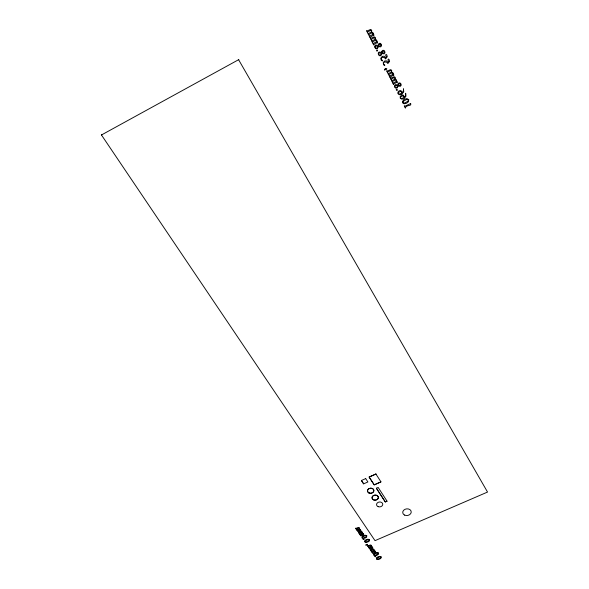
<?xml version="1.0" encoding="UTF-8"?>
<svg xmlns="http://www.w3.org/2000/svg" width="589" height="589" viewBox="0 0 589 589"><rect width="100%" height="100%" fill="white"/><g stroke="black" fill="none" stroke-linecap="round" stroke-linejoin="round"><path stroke-width="0.88" d="M238.722 59.923L487.537 492.058L375.016 540.65L101.463 134.977L238.825 59.577M101.463 134.977L101.757 134.535M375.892 474.049L369.156 477.046L374.221 484.843L380.921 481.868M376.371 488.222L378.145 487.434L387.061 501.195L385.294 501.968L376.371 488.222L385.316 501.924L387.01 501.18M361.469 480.514L363.634 483.819M381.26 58.259L381.26 59.408L382.497 60.417L382.357 60.991L381.193 60.137L380.95 57.987L382.254 56.397L384.138 56.227L385.95 57.832L386.546 57.037C384.396 54.725 386.796 52.679 387.297 56.713L385.552 58.929L384.477 57.634L382.18 57.273L381.26 58.259M383.564 62.868L383.564 64.017L384.794 65.018L384.661 65.593L383.498 64.738L383.262 62.603L384.565 61.02L386.443 60.851L388.247 62.449L388.843 61.654C386.708 59.349 389.093 57.317 389.594 61.33L387.849 63.538L386.782 62.25L384.492 61.889L383.564 62.868M410.673 103.539C411.748 106.476 407.853 104.297 405.328 107.367C406.196 110.202 403.112 103.936 404.739 106.307L410.673 103.539M402.103 92.201L402.088 92.79C404.518 91.803 402.766 84.897 403.767 91.722L401.691 94.343L399.438 94.726L398.017 93.71L397.995 92.039L399.202 90.765L400.829 90.515L402.103 92.201M404.319 96.648L404.304 97.237C406.727 96.257 404.996 89.381 405.983 96.176L403.914 98.783L401.661 99.158L400.24 98.157L400.226 96.493L401.426 95.219L403.053 94.969L404.319 96.648M398.326 92.525L398.252 93.511L399.423 94.107L401.713 93.128L401.676 92.017L400.395 91.383L398.326 92.525M400.557 96.971L400.483 97.958L401.646 98.547L403.929 97.575L403.892 96.471L402.618 95.83L400.557 96.971M378.425 44.322L378.285 45.449L375.576 45.051L374.737 46.133L374.957 47.694L376.003 48.754L377.343 48.718L378.433 46.605L380.73 46.848L381.488 45.809L381.252 44.285L380.28 43.321L379.154 43.372L378.425 44.322M381.915 51.331L381.782 52.45L379.08 52.06L378.241 53.135L378.462 54.689L379.5 55.734L380.833 55.697L381.922 53.599L384.205 53.842L384.97 52.804L384.742 51.295L383.77 50.337L382.644 50.389L381.915 51.331M398.142 83.888L397.995 84.963L395.352 84.595L394.52 85.633L394.718 87.135L395.734 88.151L397.045 88.107L398.127 86.075L400.373 86.303L401.124 85.302L400.918 83.844L399.968 82.916L398.863 82.975L398.142 83.888M408.722 99.585L408.413 101.794L406.653 103.2L404.083 103.804L402.596 102.817L403.178 100.314L404.695 99.18L406.889 98.591L408.722 99.585M366.77 535.791L366.572 537.146L365.209 538.037L363.207 538.449L362.021 537.882L362.441 536.343L363.612 535.629L365.32 535.224L366.77 535.791M369.458 539.752L369.251 541.1L367.897 541.983L365.894 542.403L364.724 541.836L365.136 540.304L366.306 539.59L368.007 539.193L369.458 539.752M373.109 33.404L372.94 34.501C374.103 32.91 374.133 37.041 373.374 35.325L370.12 37.195C370.724 39.382 368.132 34.199 369.59 36.098L372.609 34.633L372.638 33.301L371.873 32.888L368.898 34.523C369.465 37.011 366.756 31.622 368.39 33.521L371.335 32.1L371.379 30.783L370.672 30.311L367.588 32.005C368.191 34.368 365.555 29.126 367.05 30.981L370.577 29.45L371.674 30.127L371.637 32.049L372.918 32.638L373.109 33.404M376.769 40.759L376.599 41.848C377.763 40.258 377.792 44.366 377.034 42.666L373.787 44.521C374.383 46.693 371.814 41.547 373.264 43.431L376.268 41.974L376.305 40.656L375.539 40.251L372.572 41.871C373.131 44.337 370.444 38.984 372.071 40.869L375.009 39.463L375.053 38.152L374.354 37.681L371.276 39.375C371.873 41.716 369.259 36.511 370.746 38.351L374.258 36.835L375.348 37.505L375.311 39.419L376.585 39.993L376.769 40.759M378.499 553.093L378.285 554.411L376.945 555.287L374.957 555.692L373.794 555.14L374.221 553.638L375.377 552.938L377.07 552.541L378.499 553.093M381.12 556.958L380.906 558.276L379.566 559.145L377.586 559.55L376.43 558.998L376.85 557.503L378.013 556.804L379.699 556.414L381.12 556.958M393.047 73.419L392.87 74.472C394.012 72.926 394.026 76.909 393.29 75.259L390.087 77.056C390.654 79.162 388.173 74.185 389.579 76.003L392.546 74.597L392.591 73.316L391.84 72.926L388.917 74.501C389.447 76.887 386.848 71.711 388.431 73.537L391.324 72.167L391.383 70.901L390.691 70.444L387.658 72.086C388.225 74.354 385.699 69.318 387.142 71.1L390.61 69.627L391.678 70.275L391.619 72.123L392.87 72.675L393.047 73.419M396.559 80.472L396.382 81.51C397.523 79.979 397.531 83.932 396.802 82.298L393.607 84.087C394.166 86.171 391.7 81.23 393.106 83.042L396.058 81.635L396.102 80.369L395.359 79.979L392.443 81.547C392.966 83.91 390.389 78.779 391.957 80.59L394.844 79.228L394.91 77.969L394.225 77.52L391.199 79.147C391.759 81.4 389.255 76.401 390.684 78.175L394.144 76.703L395.197 77.35L395.138 79.184L396.39 79.736L396.559 80.472M360.49 529.644L360.372 530.277C362.478 530.49 359.231 531.514 358.245 531.874L357.442 531.042L360.122 530.358L360.137 529.592L357.302 530.372C357.707 531.786 355.69 528.716 356.912 529.805L359.143 528.929L359.172 528.171L358.635 527.913L356.301 528.951C356.743 530.299 354.762 527.317 355.889 528.377L358.561 527.427L359.393 527.796L359.371 528.893L360.49 529.644M363.31 533.789L363.185 534.414C365.283 534.628 362.044 535.651 361.064 536.012L360.262 535.18L362.934 534.495L362.957 533.737L360.129 534.51C360.527 535.924 358.524 532.868 359.739 533.951L361.963 533.082L361.992 532.323L361.455 532.073L359.128 533.104C359.57 534.444 357.604 531.477 358.723 532.53L361.381 531.587L362.213 531.948L362.191 533.045L363.31 533.789M372.351 547.093L372.219 547.711C374.295 547.954 371.07 548.919 370.113 549.279L369.325 548.462L371.976 547.792L371.998 547.041L369.193 547.807C369.583 549.191 367.617 546.194 368.817 547.255L371.018 546.401L371.055 545.657L370.525 545.407L368.213 546.43C368.64 547.741 366.711 544.832 367.816 545.863L370.459 544.935L371.276 545.289L371.247 546.364L372.351 547.093M384.911 69.193L384.705 70.187L385.537 68.898L386.546 69.539L386.789 68.707L385.589 68.42L384.911 69.193M375.097 551.142L374.965 551.753C375.73 550.73 375.892 553.189 375.296 552.202L372.955 553.616L372.079 552.504L374.722 551.834L374.744 551.09L371.953 551.849C372.336 553.226 370.378 550.244 371.571 551.304L373.772 550.45L373.809 549.714L373.279 549.463L370.974 550.479C371.394 551.783 369.48 548.889 370.577 549.92L373.212 548.992L374.03 549.346L374 550.413L375.097 551.142M403.09 101.396L402.817 102.633L404.452 103.09L407.765 101.374L408.494 99.725L406.8 99.342L403.09 101.396M378.808 44.757L378.602 45.618L379.706 46.104L381.157 45.39L380.369 43.903L378.808 44.757M382.298 51.766L382.092 52.62L383.196 53.098L384.639 52.392L383.851 50.919L382.298 51.766M398.51 84.301L398.304 85.133L399.386 85.596L400.807 84.904L400.049 83.476L398.51 84.301M362.39 537.006L362.191 537.764L363.479 538.007L366.056 536.903L366.594 535.887L365.261 535.688L362.39 537.006M365.084 540.967L364.893 541.718L366.174 541.961L368.736 540.857L369.281 539.848L367.956 539.649L365.084 540.967M366.093 544.796L365.938 545.385L366.572 544.619L367.558 544.773L367.161 544.265L366.093 544.796M374.162 554.286L373.963 555.029L375.237 555.265L377.777 554.175L378.322 553.181L377.012 552.99L374.162 554.286M376.791 558.151L376.599 558.887L377.858 559.123L380.398 558.041L380.943 557.054L379.64 556.863L376.791 558.151M378.109 46.457L377.107 47.937L375.959 48.143L375.186 47.518L375.075 46.568L375.664 45.913L378.109 46.457M381.598 53.452L380.597 54.924L379.463 55.13L378.69 54.505L378.58 53.562L379.169 52.914L381.598 53.452M397.818 85.935L396.817 87.363L395.698 87.562L394.947 86.958L395.425 85.42L397.818 85.935M377.564 50.72L376.842 51.103L376.474 50.367L377.203 49.984L377.564 50.72M397.244 90.029L396.537 90.404L396.183 89.697L396.89 89.329L397.244 90.029M363.965 539.502L363.133 539.325L363.965 539.502M375.701 556.715L374.884 556.546L375.701 556.715M375.907 474.005L369.104 477.038L374.199 484.887L380.973 481.883L375.907 474.005M365.695 478.592L361.41 480.499L363.619 483.863L367.889 481.964L365.695 478.592M368.869 492.883A3.188 2.54 -5.5 0 0 373.86 490.836A3.188 2.54 -5.5 0 0 369.332 488.48A3.188 2.54 -5.5 0 0 368.869 492.883M368.891 492.853A3.151 2.503 -5.5 0 0 373.824 490.836A3.151 2.503 -5.5 0 0 369.355 488.502A3.151 2.503 -5.5 0 0 368.891 492.853M404.584 515.088A4.278 3.35 -7.5 0 0 411.225 512.224A4.278 3.35 -7.5 0 0 405.122 509.264A4.278 3.35 -7.5 0 0 404.584 515.088M378.182 506.665A3.122 2.459 -5.9 0 0 382.769 504.243A3.122 2.459 -5.9 0 0 378.02 502.41A3.122 2.459 -5.9 0 0 378.182 506.665M373.478 499.796A3.173 2.518 -5.7 0 0 378.359 497.617A3.173 2.518 -5.7 0 0 373.743 495.43A3.173 2.518 -5.7 0 0 373.478 499.796M373.5 499.774A3.136 2.481 -5.7 0 0 378.322 497.617A3.136 2.481 -5.7 0 0 373.765 495.459A3.136 2.481 -5.7 0 0 373.5 499.774"/></g></svg>
